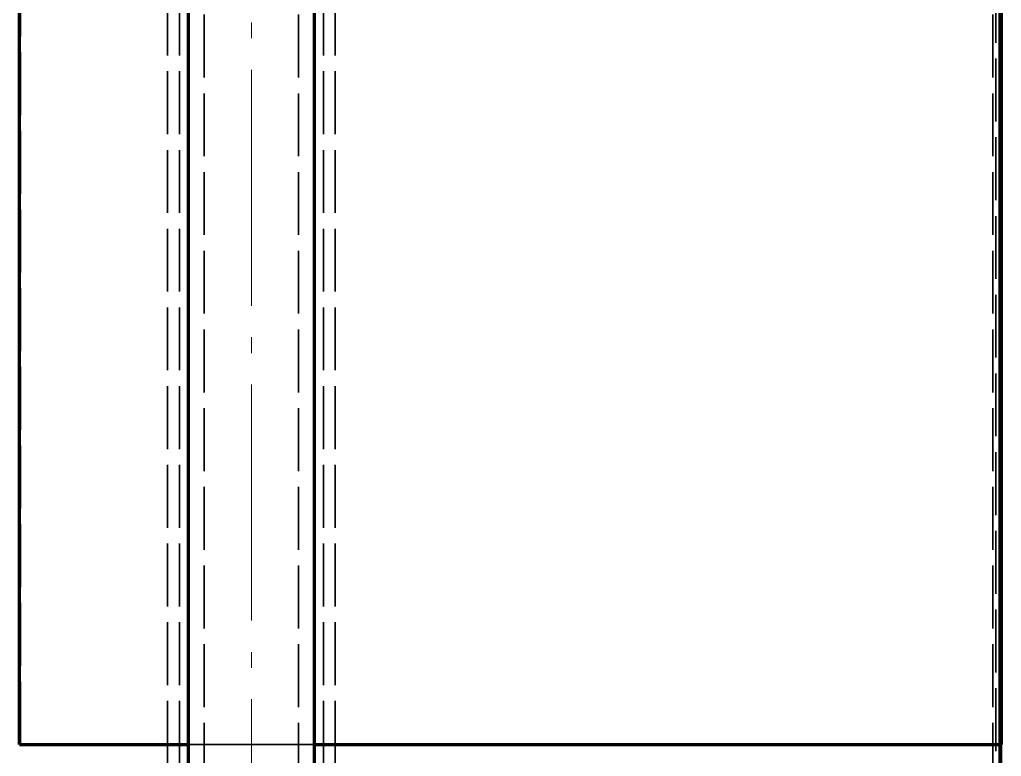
# Model space of a CAD drawing. Header units: millimetres. Extents: x 0 to 2382, y 0 to 420.
# Drawn here: x 301.7 to 364.1, y 219.7 to 266.5 of the extents above; entities that cross this region are included whole.
import ezdxf

# ---------------------------------------------------------------- set-up
doc = ezdxf.new("R2010")
doc.units = ezdxf.units.MM
doc.linetypes.add('IRAM-E-TRAZOS', pattern=[5, 4, -1])
doc.linetypes.add('IRAM-F-TRAZO-PUNTO', pattern=[20, 15, -2, 1, -2])
for name, color, linetype, lineweight in [('01-VISIBLE', 7, 'CONTINUOUS', 70), ('02-OCULTA', 4, 'IRAM-E-TRAZOS', 35), ('03-EJE', 1, 'IRAM-F-TRAZO-PUNTO', 18)]:
    doc.layers.add(name, color=color, linetype=linetype, lineweight=lineweight)

msp = doc.modelspace()

# ---------------------------------------------------------------- linework, layer by layer
at = {"layer": '01-VISIBLE'}
for p, q in [((312.412, 192.828), (312.412, 325.041)), ((320.412, 192.828), (320.412, 325.041)), ((301.687, 220.446), (301.687, 290.71)), ((364.062, 220.446), (364.062, 290.71)), ((364.032, 218.946), (364.032, 220.446))]:
    msp.add_line(p, q, dxfattribs=at)
for points in [[(301.687, 220.446), (301.942, 220.446), (302.198, 220.446), (302.453, 220.446), (302.708, 220.446), (302.964, 220.446), (303.219, 220.446), (303.474, 220.446), (303.73, 220.446), (303.985, 220.446), (304.24, 220.446), (304.496, 220.446), (304.751, 220.446), (305.007, 220.446), (305.262, 220.446), (305.517, 220.446), (305.773, 220.446), (306.028, 220.446), (306.283, 220.446), (306.539, 220.446), (306.794, 220.446), (307.049, 220.446), (307.305, 220.446), (307.56, 220.446), (307.815, 220.446), (308.071, 220.446), (308.326, 220.446), (308.581, 220.446), (308.837, 220.446), (309.092, 220.446), (309.347, 220.446), (309.603, 220.446), (309.858, 220.446), (310.114, 220.446), (310.369, 220.446), (310.624, 220.446), (310.88, 220.446), (311.135, 220.446), (311.39, 220.446), (311.646, 220.446), (311.901, 220.446), (312.156, 220.446), (312.412, 220.446)], [(320.412, 220.446), (320.663, 220.446), (320.913, 220.446), (321.164, 220.446), (321.415, 220.446), (321.666, 220.446), (321.917, 220.446), (322.168, 220.446), (322.419, 220.446), (322.669, 220.446), (322.92, 220.446), (323.171, 220.446), (323.422, 220.446), (323.673, 220.446), (323.924, 220.446), (324.175, 220.446), (324.425, 220.446), (324.676, 220.446), (324.927, 220.446), (325.178, 220.446), (325.429, 220.446), (325.68, 220.446), (325.931, 220.446), (326.181, 220.446), (326.432, 220.446), (326.683, 220.446), (326.934, 220.446), (327.185, 220.446), (327.436, 220.446), (327.687, 220.446), (327.938, 220.446), (328.188, 220.446), (328.439, 220.446), (328.69, 220.446), (328.941, 220.446), (329.192, 220.446), (329.443, 220.446), (329.694, 220.446), (329.944, 220.446), (330.195, 220.446), (330.446, 220.446), (330.697, 220.446), (330.948, 220.446), (331.199, 220.446), (331.45, 220.446), (331.7, 220.446), (331.951, 220.446), (332.202, 220.446), (332.453, 220.446), (332.704, 220.446), (332.955, 220.446), (333.206, 220.446), (333.456, 220.446), (333.707, 220.446), (333.958, 220.446), (334.209, 220.446), (334.46, 220.446), (334.711, 220.446), (334.962, 220.446), (335.213, 220.446), (335.463, 220.446), (335.714, 220.446), (335.965, 220.446), (336.216, 220.446), (336.467, 220.446), (336.718, 220.446), (336.969, 220.446), (337.219, 220.446), (337.47, 220.446), (337.721, 220.446), (337.972, 220.446), (338.223, 220.446), (338.474, 220.446), (338.725, 220.446), (338.975, 220.446), (339.226, 220.446), (339.477, 220.446), (339.728, 220.446), (339.979, 220.446), (340.23, 220.446), (340.481, 220.446), (340.731, 220.446), (340.982, 220.446), (341.233, 220.446), (341.484, 220.446), (341.735, 220.446), (341.986, 220.446), (342.237, 220.446), (342.488, 220.446), (342.738, 220.446), (342.989, 220.446), (343.24, 220.446), (343.491, 220.446), (343.742, 220.446), (343.993, 220.446), (344.244, 220.446), (344.494, 220.446), (344.745, 220.446), (344.996, 220.446), (345.247, 220.446), (345.498, 220.446), (345.749, 220.446), (346, 220.446), (346.25, 220.446), (346.501, 220.446), (346.752, 220.446), (347.003, 220.446), (347.254, 220.446), (347.505, 220.446), (347.756, 220.446), (348.006, 220.446), (348.257, 220.446), (348.508, 220.446), (348.759, 220.446), (349.01, 220.446), (349.261, 220.446), (349.512, 220.446), (349.763, 220.446), (350.013, 220.446), (350.264, 220.446), (350.515, 220.446), (350.766, 220.446), (351.017, 220.446), (351.268, 220.446), (351.519, 220.446), (351.769, 220.446), (352.02, 220.446), (352.271, 220.446), (352.522, 220.446), (352.773, 220.446), (353.024, 220.446), (353.275, 220.446), (353.525, 220.446), (353.776, 220.446), (354.027, 220.446), (354.278, 220.446), (354.529, 220.446), (354.78, 220.446), (355.031, 220.446), (355.281, 220.446), (355.532, 220.446), (355.783, 220.446), (356.034, 220.446), (356.285, 220.446), (356.536, 220.446), (356.787, 220.446), (357.038, 220.446), (357.288, 220.446), (357.539, 220.446), (357.79, 220.446), (358.041, 220.446), (358.292, 220.446), (358.543, 220.446), (358.794, 220.446), (359.044, 220.446), (359.295, 220.446), (359.546, 220.446), (359.797, 220.446), (360.048, 220.446), (360.299, 220.446), (360.55, 220.446), (360.8, 220.446), (361.051, 220.446), (361.302, 220.446), (361.553, 220.446), (361.804, 220.446), (362.055, 220.446), (362.306, 220.446), (362.556, 220.446), (362.807, 220.446), (363.058, 220.446), (363.309, 220.446), (363.56, 220.446), (363.811, 220.446), (364.062, 220.446)]]:
    msp.add_lwpolyline(points, dxfattribs=at)
at = {"layer": '02-OCULTA'}
for p, q in [((311.087, 179.228), (311.087, 346.966)), ((311.837, 179.228), (311.837, 346.966)), ((320.987, 179.228), (320.987, 346.966)), ((321.737, 179.228), (321.737, 346.966)), ((313.412, 192.828), (313.412, 325.041)), ((319.412, 192.828), (319.412, 325.041)), ((363.512, 167.828), (363.512, 313.328)), ((363.712, 175.034), (363.712, 312.828)), ((363.712, 175.034), (363.712, 312.828)), ((363.912, 168.328), (363.912, 312.828)), ((364.032, 168.328), (364.032, 312.828)), ((301.687, 220.446), (301.687, 290.71)), ((301.733, 220.446), (301.733, 290.71)), ((301.733, 220.446), (301.733, 290.71)), ((363.912, 220.446), (363.912, 290.71)), ((364.032, 220.446), (364.032, 290.71)), ((301.733, 220.446), (301.687, 220.446)), ((301.733, 220.446), (301.687, 220.446))]:
    msp.add_line(p, q, dxfattribs=at)
for points in [[(364.062, 220.446), (363.811, 220.446), (363.561, 220.446), (363.31, 220.446), (363.06, 220.446), (362.809, 220.446), (362.559, 220.446), (362.308, 220.446), (362.058, 220.446), (361.807, 220.446), (361.557, 220.446), (361.306, 220.446), (361.056, 220.446), (360.805, 220.446), (360.555, 220.446), (360.304, 220.446), (360.054, 220.446), (359.803, 220.446), (359.553, 220.446), (359.302, 220.446), (359.052, 220.446), (358.801, 220.446), (358.551, 220.446), (358.3, 220.446), (358.05, 220.446), (357.799, 220.446), (357.549, 220.446), (357.298, 220.446), (357.048, 220.446), (356.797, 220.446), (356.547, 220.446), (356.296, 220.446), (356.046, 220.446), (355.795, 220.446), (355.545, 220.446), (355.294, 220.446), (355.044, 220.446), (354.793, 220.446), (354.543, 220.446), (354.292, 220.446), (354.042, 220.446), (353.791, 220.446), (353.541, 220.446), (353.29, 220.446), (353.04, 220.446), (352.789, 220.446), (352.539, 220.446), (352.288, 220.446), (352.038, 220.446), (351.787, 220.446), (351.537, 220.446), (351.286, 220.446), (351.036, 220.446), (350.785, 220.446), (350.535, 220.446), (350.284, 220.446), (350.034, 220.446), (349.783, 220.446), (349.533, 220.446), (349.282, 220.446), (349.032, 220.446), (348.781, 220.446), (348.531, 220.446), (348.28, 220.446), (348.03, 220.446), (347.779, 220.446), (347.529, 220.446), (347.278, 220.446), (347.028, 220.446), (346.777, 220.446), (346.527, 220.446), (346.276, 220.446), (346.026, 220.446), (345.775, 220.446), (345.525, 220.446), (345.274, 220.446), (345.024, 220.446), (344.773, 220.446), (344.523, 220.446), (344.272, 220.446), (344.022, 220.446), (343.771, 220.446), (343.521, 220.446), (343.27, 220.446), (343.02, 220.446), (342.769, 220.446), (342.519, 220.446), (342.268, 220.446), (342.018, 220.446), (341.767, 220.446), (341.517, 220.446), (341.266, 220.446), (341.016, 220.446), (340.765, 220.446), (340.515, 220.446), (340.264, 220.446), (340.014, 220.446), (339.763, 220.446), (339.513, 220.446), (339.262, 220.446), (339.012, 220.446), (338.761, 220.446), (338.511, 220.446), (338.26, 220.446), (338.01, 220.446), (337.759, 220.446), (337.509, 220.446), (337.258, 220.446), (337.008, 220.446), (336.757, 220.446), (336.507, 220.446), (336.256, 220.446), (336.006, 220.446), (335.755, 220.446), (335.505, 220.446), (335.254, 220.446), (335.004, 220.446), (334.753, 220.446), (334.503, 220.446), (334.252, 220.446), (334.002, 220.446), (333.751, 220.446), (333.501, 220.446), (333.25, 220.446), (333, 220.446), (332.749, 220.446), (332.499, 220.446), (332.248, 220.446), (331.998, 220.446), (331.747, 220.446), (331.497, 220.446), (331.246, 220.446), (330.996, 220.446), (330.745, 220.446), (330.495, 220.446), (330.244, 220.446), (329.994, 220.446), (329.743, 220.446), (329.493, 220.446), (329.242, 220.446), (328.992, 220.446), (328.741, 220.446), (328.491, 220.446), (328.24, 220.446), (327.99, 220.446), (327.739, 220.446), (327.489, 220.446), (327.238, 220.446), (326.988, 220.446), (326.737, 220.446), (326.487, 220.446), (326.236, 220.446), (325.986, 220.446), (325.735, 220.446), (325.485, 220.446), (325.234, 220.446), (324.984, 220.446), (324.733, 220.446), (324.483, 220.446), (324.232, 220.446), (323.982, 220.446), (323.731, 220.446), (323.481, 220.446), (323.23, 220.446), (322.98, 220.446), (322.729, 220.446), (322.479, 220.446), (322.228, 220.446), (321.978, 220.446), (321.727, 220.446), (321.477, 220.446), (321.226, 220.446), (320.976, 220.446), (320.725, 220.446), (320.475, 220.446), (320.224, 220.446), (319.974, 220.446), (319.723, 220.446), (319.473, 220.446), (319.222, 220.446), (318.972, 220.446), (318.721, 220.446), (318.471, 220.446), (318.22, 220.446), (317.97, 220.446), (317.719, 220.446), (317.469, 220.446), (317.218, 220.446), (316.968, 220.446), (316.717, 220.446), (316.467, 220.446), (316.216, 220.446), (315.966, 220.446), (315.715, 220.446), (315.465, 220.446), (315.214, 220.446), (314.964, 220.446), (314.713, 220.446), (314.463, 220.446), (314.212, 220.446), (313.962, 220.446), (313.711, 220.446), (313.461, 220.446), (313.21, 220.446), (312.96, 220.446), (312.709, 220.446), (312.459, 220.446), (312.208, 220.446), (311.958, 220.446), (311.707, 220.446), (311.457, 220.446), (311.206, 220.446), (310.956, 220.446), (310.705, 220.446), (310.455, 220.446), (310.204, 220.446), (309.954, 220.446), (309.703, 220.446), (309.453, 220.446), (309.202, 220.446), (308.952, 220.446), (308.701, 220.446), (308.451, 220.446), (308.2, 220.446), (307.95, 220.446), (307.699, 220.446), (307.449, 220.446), (307.198, 220.446), (306.948, 220.446), (306.697, 220.446), (306.447, 220.446), (306.196, 220.446), (305.946, 220.446), (305.695, 220.446), (305.445, 220.446), (305.194, 220.446), (304.944, 220.446), (304.693, 220.446), (304.443, 220.446), (304.192, 220.446), (303.942, 220.446), (303.691, 220.446), (303.441, 220.446), (303.19, 220.446), (302.94, 220.446), (302.689, 220.446), (302.439, 220.446), (302.188, 220.446), (301.938, 220.446), (301.687, 220.446)], [(301.733, 220.446), (301.984, 220.446), (302.235, 220.446), (302.486, 220.446), (302.736, 220.446), (302.987, 220.446), (303.238, 220.446), (303.488, 220.446), (303.739, 220.446), (303.99, 220.446), (304.241, 220.446), (304.491, 220.446), (304.742, 220.446), (304.993, 220.446), (305.243, 220.446), (305.494, 220.446), (305.745, 220.446), (305.996, 220.446), (306.246, 220.446), (306.497, 220.446), (306.748, 220.446), (306.998, 220.446), (307.249, 220.446), (307.5, 220.446), (307.751, 220.446), (308.001, 220.446), (308.252, 220.446), (308.503, 220.446), (308.753, 220.446), (309.004, 220.446), (309.255, 220.446), (309.506, 220.446), (309.756, 220.446), (310.007, 220.446), (310.258, 220.446), (310.509, 220.446), (310.759, 220.446), (311.01, 220.446), (311.261, 220.446), (311.511, 220.446), (311.762, 220.446), (312.013, 220.446), (312.264, 220.446), (312.514, 220.446), (312.765, 220.446), (313.016, 220.446), (313.266, 220.446), (313.517, 220.446), (313.768, 220.446), (314.019, 220.446), (314.269, 220.446), (314.52, 220.446), (314.771, 220.446), (315.021, 220.446), (315.272, 220.446), (315.523, 220.446), (315.774, 220.446), (316.024, 220.446), (316.275, 220.446), (316.526, 220.446), (316.776, 220.446), (317.027, 220.446), (317.278, 220.446), (317.529, 220.446), (317.779, 220.446), (318.03, 220.446), (318.281, 220.446), (318.532, 220.446), (318.782, 220.446), (319.033, 220.446), (319.284, 220.446), (319.534, 220.446), (319.785, 220.446), (320.036, 220.446), (320.287, 220.446), (320.537, 220.446), (320.788, 220.446), (321.039, 220.446), (321.289, 220.446), (321.54, 220.446), (321.791, 220.446), (322.042, 220.446), (322.292, 220.446), (322.543, 220.446), (322.794, 220.446), (323.044, 220.446), (323.295, 220.446), (323.546, 220.446), (323.797, 220.446), (324.047, 220.446), (324.298, 220.446), (324.549, 220.446), (324.8, 220.446), (325.05, 220.446), (325.301, 220.446), (325.552, 220.446), (325.802, 220.446), (326.053, 220.446), (326.304, 220.446), (326.555, 220.446), (326.805, 220.446), (327.056, 220.446), (327.307, 220.446), (327.557, 220.446), (327.808, 220.446), (328.059, 220.446), (328.31, 220.446), (328.56, 220.446), (328.811, 220.446), (329.062, 220.446), (329.312, 220.446), (329.563, 220.446), (329.814, 220.446), (330.065, 220.446), (330.315, 220.446), (330.566, 220.446), (330.817, 220.446), (331.067, 220.446), (331.318, 220.446), (331.569, 220.446), (331.82, 220.446), (332.07, 220.446), (332.321, 220.446), (332.572, 220.446), (332.823, 220.446), (333.073, 220.446), (333.324, 220.446), (333.575, 220.446), (333.825, 220.446), (334.076, 220.446), (334.327, 220.446), (334.578, 220.446), (334.828, 220.446), (335.079, 220.446), (335.33, 220.446), (335.58, 220.446), (335.831, 220.446), (336.082, 220.446), (336.333, 220.446), (336.583, 220.446), (336.834, 220.446), (337.085, 220.446), (337.335, 220.446), (337.586, 220.446), (337.837, 220.446), (338.088, 220.446), (338.338, 220.446), (338.589, 220.446), (338.84, 220.446), (339.09, 220.446), (339.341, 220.446), (339.592, 220.446), (339.843, 220.446), (340.093, 220.446), (340.344, 220.446), (340.595, 220.446), (340.846, 220.446), (341.096, 220.446), (341.347, 220.446), (341.598, 220.446), (341.848, 220.446), (342.099, 220.446), (342.35, 220.446), (342.601, 220.446), (342.851, 220.446), (343.102, 220.446), (343.353, 220.446), (343.603, 220.446), (343.854, 220.446), (344.105, 220.446), (344.356, 220.446), (344.606, 220.446), (344.857, 220.446), (345.108, 220.446), (345.358, 220.446), (345.609, 220.446), (345.86, 220.446), (346.111, 220.446), (346.361, 220.446), (346.612, 220.446), (346.863, 220.446), (347.113, 220.446), (347.364, 220.446), (347.615, 220.446), (347.866, 220.446), (348.116, 220.446), (348.367, 220.446), (348.618, 220.446), (348.869, 220.446), (349.119, 220.446), (349.37, 220.446), (349.621, 220.446), (349.871, 220.446), (350.122, 220.446), (350.373, 220.446), (350.624, 220.446), (350.874, 220.446), (351.125, 220.446), (351.376, 220.446), (351.626, 220.446), (351.877, 220.446), (352.128, 220.446), (352.379, 220.446), (352.629, 220.446), (352.88, 220.446), (353.131, 220.446), (353.381, 220.446), (353.632, 220.446), (353.883, 220.446), (354.134, 220.446), (354.384, 220.446), (354.635, 220.446), (354.886, 220.446), (355.137, 220.446), (355.387, 220.446), (355.638, 220.446), (355.889, 220.446), (356.139, 220.446), (356.39, 220.446), (356.641, 220.446), (356.892, 220.446), (357.142, 220.446), (357.393, 220.446), (357.644, 220.446), (357.894, 220.446), (358.145, 220.446), (358.396, 220.446), (358.647, 220.446), (358.897, 220.446), (359.148, 220.446), (359.399, 220.446), (359.649, 220.446), (359.9, 220.446), (360.151, 220.446), (360.402, 220.446), (360.652, 220.446), (360.903, 220.446), (361.154, 220.446), (361.404, 220.446), (361.655, 220.446), (361.906, 220.446), (362.157, 220.446), (362.407, 220.446), (362.658, 220.446), (362.909, 220.446), (363.16, 220.446), (363.41, 220.446), (363.661, 220.446), (363.912, 220.446)], [(363.912, 220.446), (363.661, 220.446), (363.41, 220.446), (363.16, 220.446), (362.909, 220.446), (362.658, 220.446), (362.407, 220.446), (362.157, 220.446), (361.906, 220.446), (361.655, 220.446), (361.404, 220.446), (361.154, 220.446), (360.903, 220.446), (360.652, 220.446), (360.402, 220.446), (360.151, 220.446), (359.9, 220.446), (359.649, 220.446), (359.399, 220.446), (359.148, 220.446), (358.897, 220.446), (358.647, 220.446), (358.396, 220.446), (358.145, 220.446), (357.894, 220.446), (357.644, 220.446), (357.393, 220.446), (357.142, 220.446), (356.892, 220.446), (356.641, 220.446), (356.39, 220.446), (356.139, 220.446), (355.889, 220.446), (355.638, 220.446), (355.387, 220.446), (355.137, 220.446), (354.886, 220.446), (354.635, 220.446), (354.384, 220.446), (354.134, 220.446), (353.883, 220.446), (353.632, 220.446), (353.381, 220.446), (353.131, 220.446), (352.88, 220.446), (352.629, 220.446), (352.379, 220.446), (352.128, 220.446), (351.877, 220.446), (351.626, 220.446), (351.376, 220.446), (351.125, 220.446), (350.874, 220.446), (350.624, 220.446), (350.373, 220.446), (350.122, 220.446), (349.871, 220.446), (349.621, 220.446), (349.37, 220.446), (349.119, 220.446), (348.869, 220.446), (348.618, 220.446), (348.367, 220.446), (348.116, 220.446), (347.866, 220.446), (347.615, 220.446), (347.364, 220.446), (347.113, 220.446), (346.863, 220.446), (346.612, 220.446), (346.361, 220.446), (346.111, 220.446), (345.86, 220.446), (345.609, 220.446), (345.358, 220.446), (345.108, 220.446), (344.857, 220.446), (344.606, 220.446), (344.356, 220.446), (344.105, 220.446), (343.854, 220.446), (343.603, 220.446), (343.353, 220.446), (343.102, 220.446), (342.851, 220.446), (342.601, 220.446), (342.35, 220.446), (342.099, 220.446), (341.848, 220.446), (341.598, 220.446), (341.347, 220.446), (341.096, 220.446), (340.846, 220.446), (340.595, 220.446), (340.344, 220.446), (340.093, 220.446), (339.843, 220.446), (339.592, 220.446), (339.341, 220.446), (339.09, 220.446), (338.84, 220.446), (338.589, 220.446), (338.338, 220.446), (338.088, 220.446), (337.837, 220.446), (337.586, 220.446), (337.335, 220.446), (337.085, 220.446), (336.834, 220.446), (336.583, 220.446), (336.333, 220.446), (336.082, 220.446), (335.831, 220.446), (335.58, 220.446), (335.33, 220.446), (335.079, 220.446), (334.828, 220.446), (334.578, 220.446), (334.327, 220.446), (334.076, 220.446), (333.825, 220.446), (333.575, 220.446), (333.324, 220.446), (333.073, 220.446), (332.823, 220.446), (332.572, 220.446), (332.321, 220.446), (332.07, 220.446), (331.82, 220.446), (331.569, 220.446), (331.318, 220.446), (331.067, 220.446), (330.817, 220.446), (330.566, 220.446), (330.315, 220.446), (330.065, 220.446), (329.814, 220.446), (329.563, 220.446), (329.312, 220.446), (329.062, 220.446), (328.811, 220.446), (328.56, 220.446), (328.31, 220.446), (328.059, 220.446), (327.808, 220.446), (327.557, 220.446), (327.307, 220.446), (327.056, 220.446), (326.805, 220.446), (326.555, 220.446), (326.304, 220.446), (326.053, 220.446), (325.802, 220.446), (325.552, 220.446), (325.301, 220.446), (325.05, 220.446), (324.8, 220.446), (324.549, 220.446), (324.298, 220.446), (324.047, 220.446), (323.797, 220.446), (323.546, 220.446), (323.295, 220.446), (323.044, 220.446), (322.794, 220.446), (322.543, 220.446), (322.292, 220.446), (322.042, 220.446), (321.791, 220.446), (321.54, 220.446), (321.289, 220.446), (321.039, 220.446), (320.788, 220.446), (320.537, 220.446), (320.287, 220.446), (320.036, 220.446), (319.785, 220.446), (319.534, 220.446), (319.284, 220.446), (319.033, 220.446), (318.782, 220.446), (318.532, 220.446), (318.281, 220.446), (318.03, 220.446), (317.779, 220.446), (317.529, 220.446), (317.278, 220.446), (317.027, 220.446), (316.776, 220.446), (316.526, 220.446), (316.275, 220.446), (316.024, 220.446), (315.774, 220.446), (315.523, 220.446), (315.272, 220.446), (315.021, 220.446), (314.771, 220.446), (314.52, 220.446), (314.269, 220.446), (314.019, 220.446), (313.768, 220.446), (313.517, 220.446), (313.266, 220.446), (313.016, 220.446), (312.765, 220.446), (312.514, 220.446), (312.264, 220.446), (312.013, 220.446), (311.762, 220.446), (311.511, 220.446), (311.261, 220.446), (311.01, 220.446), (310.759, 220.446), (310.509, 220.446), (310.258, 220.446), (310.007, 220.446), (309.756, 220.446), (309.506, 220.446), (309.255, 220.446), (309.004, 220.446), (308.753, 220.446), (308.503, 220.446), (308.252, 220.446), (308.001, 220.446), (307.751, 220.446), (307.5, 220.446), (307.249, 220.446), (306.998, 220.446), (306.748, 220.446), (306.497, 220.446), (306.246, 220.446), (305.996, 220.446), (305.745, 220.446), (305.494, 220.446), (305.243, 220.446), (304.993, 220.446), (304.742, 220.446), (304.491, 220.446), (304.241, 220.446), (303.99, 220.446), (303.739, 220.446), (303.488, 220.446), (303.238, 220.446), (302.987, 220.446), (302.736, 220.446), (302.486, 220.446), (302.235, 220.446), (301.984, 220.446), (301.733, 220.446)], [(312.412, 220.446), (312.67, 220.446), (312.928, 220.446), (313.186, 220.446), (313.444, 220.446), (313.702, 220.446), (313.96, 220.446), (314.218, 220.446), (314.476, 220.446), (314.734, 220.446), (314.992, 220.446), (315.25, 220.446), (315.508, 220.446), (315.767, 220.446), (316.025, 220.446), (316.283, 220.446), (316.541, 220.446), (316.799, 220.446), (317.057, 220.446), (317.315, 220.446), (317.573, 220.446), (317.831, 220.446), (318.089, 220.446), (318.347, 220.446), (318.605, 220.446), (318.863, 220.446), (319.121, 220.446), (319.379, 220.446), (319.637, 220.446), (319.896, 220.446), (320.154, 220.446), (320.412, 220.446)]]:
    msp.add_lwpolyline(points, dxfattribs=at)
at = {"layer": '03-EJE'}
msp.add_line((316.412, 168.328), (316.412, 376.471), dxfattribs=at)

doc.saveas('drawing.dxf')
